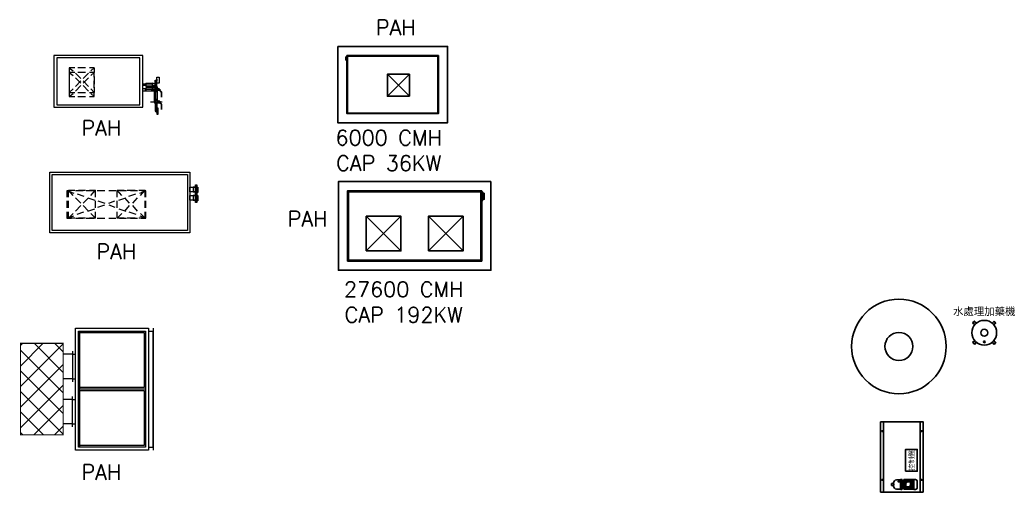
# Model space of a CAD drawing. Header units: millimetres. Extents: x -69706 to 52883, y -6882 to 68885.
# Drawn here: x 5446 to 21763, y 13271 to 21005 of the extents above; entities that cross this region are included whole.
import ezdxf
from ezdxf.enums import TextEntityAlignment as Align

# ---------------------------------------------------------------- set-up
doc = ezdxf.new("R2010")
doc.units = ezdxf.units.MM
doc.linetypes.add('B2F-H-EQ-P-T20001$0$CONTINOUS', pattern=[0])
doc.linetypes.add('XFM2Q05-200k$0$XFM2Q30$0$CENTER', pattern=[2, 1.25, -0.25, 0.25, -0.25])
for name, color, linetype in [('B2F-H-EQ-P-T20001$0$20160906 CH', 7, 'B2F-H-EQ-P-T20001$0$CONTINOUS'), ('B2F-H-EQ-P-T20001$0$H-EQ-TXT-機房', 7, 'Continuous'), ('B2F-H-EQ-P-T20001$0$M-CH-EQPM', 134, 'Continuous'), ('B2F-H-EQ-P-T20001$0$M-HVAC-EQPM', 134, 'Continuous'), ('M-HVAC DUCT INSULATION', 8, 'Continuous'), ('M-HVAC-TEXT', 7, 'Continuous'), ('XFM2Q05-200k$0$XFM2Q30$0$COL', 8, 'XFM2Q05-200k$0$XFM2Q30$0$CENTER'), ('XFM2Q05-200k$0$XFM2Q30$0$FOUND', 3, 'Continuous'), ('XFM2Q05-200k$0$XFM2Q30$0$M-HVAC-CEQPM', 22, 'Continuous'), ('XFM2Q05-200k$0$XFM2Q30$0$M-HVAC-EQPM', 22, 'Continuous')]:
    doc.layers.add(name, color=color, linetype=linetype)
doc.layers.add('M-HVAC-CEILING TYPE AHU - 10000CMH', color=7, linetype='Continuous', lineweight=20)
doc.layers.add('M-HVAC-SA DUCT', color=4, linetype='Continuous', lineweight=20)
doc.styles.add('B2F-H-EQ-P-T20001$0$LK-TXT', font='Microsoft JhengHei.ttf')
doc.styles.get("Standard").update_dxf_attribs({"font": 'arial.ttf'})

# ---------------------------------------------------------------- blocks, each defined once
blk = doc.blocks.new('Ceiling type Air Handling Unit - 10000 CMH')
at = {"layer": 'M-HVAC-CEILING TYPE AHU - 10000CMH', "color": 3}
for p, q in [((380, 1325), (880, 1325)), ((430, 1325), (430, 1275)), ((830, 1325), (830, 1275)), ((1620, 1325), (1120, 1325)), ((1170, 1325), (1170, 1275)), ((1570, 1325), (1570, 1275)), ((75, 1200), (50, 1225)), ((1000, 1225), (975, 1200)), ((1025, 1200), (1000, 1225)), ((1000, 125), (1000, 1225)), ((1925, 1200), (1950, 1225)), ((2000, 0), (0, 0)), ((50, 75), (50, 0)), ((50, 0), (1950, 0)), ((1950, 75), (1950, 0))]:
    blk.add_line(p, q, dxfattribs=at)
for points in [[(0, 75), (0, 1275), (2000, 1275), (2000, 75)], [(50, 125), (50, 1225), (1950, 1225), (1950, 125)], [(975, 150), (75, 150), (75, 1200), (975, 1200)], [(1025, 1200), (1925, 1200), (1925, 150), (1025, 150)]]:
    blk.add_lwpolyline(points, close=True, dxfattribs=at)
blk = doc.blocks.new('B2F-H-EQ-P-T20001$0$HTL-4000')
at = {"layer": 'B2F-H-EQ-P-T20001$0$M-CH-EQPM'}
for radius in [775, 229]:
    blk.add_circle((0, 0), radius, dxfattribs=at)
blk = doc.blocks.new('B2F-H-EQ-P-T20001$0$A$C49EC3B5B')
at = {"color": 0}
for p, q in [((149, 160), (150, 164)), ((152, 165), (168, 165)), ((171, 160), (170, 164)), ((0, 66), (0, 100)), ((0, 100), (31, 100)), ((0, 66), (31, 66)), ((31, 108), (31, 100)), ((31, 58), (31, 66)), ((81, 158), (149, 158)), ((81, 8), (149, 8)), ((109, 39), (120, 42)), ((109, 39), (109, 27)), ((109, 35), (120, 39)), ((109, 27), (120, 23)), ((120, 42), (131, 39)), ((120, 42), (120, 39)), ((120, 39), (131, 35)), ((120, 23), (131, 27)), ((131, 39), (131, 27)), ((149, 5), (149, 160)), ((149, 84), (171, 84)), ((149, 81), (171, 81)), ((149, 5), (150, 1)), ((150, 81), (150, 84)), ((152, 145), (152, 84)), ((152, 20), (152, 81)), ((152, 0), (168, 0)), ((155, 84), (155, 110)), ((155, 104), (164, 104)), ((155, 99), (164, 99)), ((155, 55), (155, 81)), ((155, 66), (164, 66)), ((155, 61), (164, 61)), ((157, 99), (157, 104)), ((157, 58), (157, 61)), ((157, 58), (162, 58)), ((158, 61), (158, 66)), ((159, 99), (159, 104)), ((162, 99), (162, 104)), ((162, 61), (162, 66)), ((162, 58), (162, 61)), ((164, 84), (164, 110)), ((164, 55), (164, 81)), ((168, 145), (168, 84)), ((168, 20), (168, 81)), ((169, 81), (169, 84)), ((171, 5), (170, 1)), ((171, 5), (171, 160)), ((171, 160), (178, 149)), ((171, 5), (178, 17)), ((178, 149), (178, 17)), ((203, 149), (178, 149)), ((203, 17), (178, 17)), ((203, 161), (203, 4)), ((363, 161), (203, 161)), ((363, 156), (203, 156)), ((363, 149), (203, 149)), ((363, 145), (203, 145)), ((363, 138), (203, 138)), ((363, 134), (203, 134)), ((363, 127), (203, 127)), ((236, 123), (203, 123)), ((232, 116), (203, 116)), ((232, 112), (203, 112)), ((232, 105), (203, 105)), ((232, 101), (203, 101)), ((232, 94), (203, 94)), ((232, 90), (203, 90)), ((232, 88), (203, 88)), ((232, 84), (203, 84)), ((232, 81), (203, 81)), ((232, 77), (203, 77)), ((232, 75), (203, 75)), ((232, 71), (203, 71)), ((232, 64), (203, 64)), ((232, 60), (203, 60)), ((232, 53), (203, 53)), ((232, 49), (203, 49)), ((234, 42), (203, 42)), ((247, 38), (203, 38)), ((247, 31), (203, 31)), ((363, 27), (203, 27)), ((363, 20), (203, 20)), ((363, 16), (203, 16)), ((363, 9), (203, 9)), ((363, 4), (203, 4)), ((232, 46), (232, 118)), ((232, 68), (259, 41)), ((237, 123), (307, 123)), ((237, 41), (307, 41)), ((247, 41), (247, 29)), ((248, 28), (268, 28)), ((269, 29), (269, 41)), ((363, 38), (269, 38)), ((363, 31), (269, 31)), ((282, 123), (312, 96)), ((363, 123), (307, 123)), ((312, 114), (312, 118)), ((312, 46), (312, 114)), ((363, 112), (312, 112)), ((363, 105), (312, 105)), ((363, 101), (312, 101)), ((363, 94), (312, 94)), ((363, 90), (312, 90)), ((363, 88), (312, 88)), ((363, 84), (312, 84)), ((363, 81), (312, 81)), ((363, 77), (312, 77)), ((363, 75), (312, 75)), ((363, 71), (312, 71)), ((363, 64), (312, 64)), ((363, 60), (312, 60)), ((363, 53), (312, 53)), ((363, 49), (312, 49)), ((395, 163), (363, 163)), ((363, 163), (363, 3)), ((395, 3), (363, 3)), ((420, 28), (420, 138))]:
    blk.add_line(p, q, dxfattribs=at)
for centre in [(239, 49), (304, 116)]:
    blk.add_circle(centre, 2.6, dxfattribs=at)
for centre, radius, start, end in [((152, 163), 2.01, 88.6127, 160.1608), ((168, 163), 2.01, 19.8392, 91.3873), ((81, 108), 50, 90, 180), ((81, 58), 50, 180, 270), ((152, 2), 2.01, 199.8392, 271.3873), ((160, 136), 12.2, 48.1897, 131.8103), ((160, 29), 12.2, 228.1897, 311.8103), ((159, 110), 4.12, 0, 180), ((160, 55), 4.12, 180, 0), ((168, 2), 2.01, 268.6127, 340.1608), ((237, 118), 5, 90, 180), ((237, 46), 5, 180, 270), ((248, 29), 1, 180, 270), ((268, 29), 1, 270, 0), ((307, 118), 5, 0, 90), ((307, 46), 5, 270, 0), ((395, 138), 25, 0, 90), ((395, 28), 25, 270, 0)]:
    blk.add_arc(centre, radius, start, end, dxfattribs=at)
blk.add_ellipse((31, 83), major_axis=(0, -17), ratio=0.309446, start_param=0, end_param=3.141593, dxfattribs=at)
blk = doc.blocks.new('B2F-H-EQ-P-T20001$0$冰水旁通加藥')
at = {"layer": 'B2F-H-EQ-P-T20001$0$M-CH-EQPM'}
for p, q in [((-162, 191), (-191, 162)), ((-155, 131), (-189, 164)), ((-131, 155), (-164, 189)), ((-129, 157), (-162, 191)), ((128, 156), (162, 191)), ((129, 154), (164, 189)), ((154, 129), (189, 164)), ((162, 191), (191, 162)), ((-157, 129), (-191, 162)), ((156, 128), (191, 162)), ((-156, -128), (-191, -162)), ((-162, -191), (-191, -162)), ((-154, -129), (-189, -164)), ((-129, -154), (-164, -189)), ((-128, -156), (-162, -191)), ((128, -156), (162, -191)), ((129, -154), (164, -189)), ((154, -129), (189, -164)), ((156, -128), (191, -162)), ((162, -191), (191, -162))]:
    blk.add_line(p, q, dxfattribs=at)
for centre, radius in [((0, 0), 203), ((-170, 170), 2.8), ((170, 170), 2.8), ((-150, 0), 13.5), ((0, 0), 57), ((-170, -170), 2.8), ((170, -170), 2.8)]:
    blk.add_circle(centre, radius, dxfattribs=at)
blk = doc.blocks.new('XFM2Q05-200k$0$XFM2Q30$0$A3-PAHU-6000 CMH')
at = {"layer": 'XFM2Q05-200k$0$XFM2Q30$0$FOUND'}
blk.add_lwpolyline([(2591, -547), (2591, -1797), (4391, -1797), (4391, -547)], close=True, dxfattribs=at)
at = {"layer": 'XFM2Q05-200k$0$XFM2Q30$0$M-HVAC-CEQPM'}
for p, q in [((2721, -749), (2735, -749)), ((3765, -1363), (3405, -1003)), ((3405, -1363), (3765, -1003))]:
    blk.add_line(p, q, dxfattribs=at)
for points in [[(2721, -717), (2721, -766), (2735, -766)], [(2721, -717), (2735, -717)], [(2741, -779), (2735, -779), (2735, -704), (2741, -704)]]:
    blk.add_lwpolyline(points, dxfattribs=at)
for points in [[(2741, -697), (2741, -1647), (4241, -1647), (4241, -697)], [(2748, -704), (2748, -1639), (4233, -1639), (4233, -704)], [(3765, -1363), (3405, -1363), (3405, -1003), (3765, -1003)]]:
    blk.add_lwpolyline(points, close=True, dxfattribs=at)
blk = doc.blocks.new('XFM2Q05-200k$0$XFM2Q30$0$A3-PAHU-27600 CMH')
at = {"layer": 'XFM2Q05-200k$0$XFM2Q30$0$FOUND'}
blk.add_lwpolyline([(2005, -1791), (2005, -3241), (4505, -3241), (4505, -1791)], close=True, dxfattribs=at)
at = {"layer": 'XFM2Q05-200k$0$XFM2Q30$0$M-HVAC-EQPM'}
for p, q in [((2115, -2046), (2144, -2046)), ((3030, -2926), (2462, -2358)), ((2462, -2926), (3030, -2358)), ((4048, -2926), (3480, -2358)), ((3480, -2926), (4048, -2358))]:
    blk.add_line(p, q, dxfattribs=at)
for points in [[(2155, -2106), (2144, -2106), (2144, -1956), (2155, -1956)], [(2115, -1981), (2115, -2080), (2144, -2080)], [(2115, -1981), (2144, -1981)]]:
    blk.add_lwpolyline(points, dxfattribs=at)
for points in [[(2155, -1941), (2155, -3091), (4355, -3091), (4355, -1941)], [(2170, -1956), (2170, -3076), (4340, -3076), (4340, -1956)], [(3030, -2926), (2462, -2926), (2462, -2358), (3030, -2358)], [(4048, -2926), (3480, -2926), (3480, -2358), (4048, -2358)]]:
    blk.add_lwpolyline(points, close=True, dxfattribs=at)
blk = doc.blocks.new('XFM2Q05-200k$0$XFM2Q30$0$A$C4D9F7E60')
at = {"layer": 'XFM2Q05-200k$0$XFM2Q30$0$COL', "xscale": 0.1000000000058208, "yscale": 0.1000000000058208, "zscale": 0.1000000000058208, "rotation": 180}
blk.add_blockref('XFM2Q05-200k$0$XFM2Q30$0$A3-PAHU-27600 CMH', (450.5, -179.1), dxfattribs=at)

msp = doc.modelspace()

# ---------------------------------------------------------------- hatches: boundary and pattern name
at = {"layer": 'M-HVAC DUCT INSULATION'}
h = msp.add_hatch(dxfattribs=at)
h.set_pattern_fill('ANSI37', color=256, scale=75)
h.set_pattern_definition([(45, (-2395678.84, 504271.48), (-168.379802, 168.379802), []), (135, (-2395678.84, 504271.48), (-168.379802, -168.379802), [])])
h.paths.add_polyline_path([(6155.914, 15708.888), (5455.914, 15708.888), (5455.914, 14208.888), (6155.914, 14208.888)])

# ---------------------------------------------------------------- linework, layer by layer
at = {"color": 22, "lineweight": 0, "true_color": 0xdd3700}
for points in [[(7461.032, 20423.647), (6002.153, 20423.647), (6002.153, 19573.692), (7461.032, 19573.692)], [(7410.289, 20385.59), (6052.897, 20385.59), (6052.897, 19611.75), (7410.289, 19611.75)], [(8234.368, 17519.597), (5938.22, 17519.597), (5938.22, 18509.098), (8234.368, 18509.098)], [(8196.311, 17557.655), (5976.278, 17557.655), (5976.278, 18471.04), (8196.311, 18471.04)], [(8285.112, 18191.95), (8234.368, 18191.95), (8234.368, 18268.066), (8285.112, 18268.066)], [(8285.112, 18052.405), (8234.368, 18052.405), (8234.368, 18128.52), (8285.112, 18128.52)], [(8323.17, 18191.95), (8285.112, 18191.95), (8323.17, 18191.95), (8323.17, 18268.066), (8285.112, 18268.066), (8323.17, 18268.066)], [(8323.17, 18052.405), (8285.112, 18052.405), (8323.17, 18052.405), (8323.17, 18128.52), (8285.112, 18128.52), (8323.17, 18128.52)]]:
    msp.add_lwpolyline(points, close=True, dxfattribs=at)
for points in [[(6344.673, 20220.673), (6255.871, 20220.673)], [(6255.871, 20220.673), (6319.301, 20169.929)], [(6255.871, 20220.673), (6255.871, 20144.558)], [(6255.871, 20081.128), (6255.871, 19954.269)], [(6357.359, 20131.872), (6446.16, 20043.07)], [(6522.275, 20220.673), (6395.417, 20220.673)], [(6573.019, 20131.872), (6484.217, 20043.07)], [(6661.82, 20220.673), (6585.705, 20220.673)], [(6661.82, 20220.673), (6611.077, 20169.929)], [(6661.82, 20220.673), (6661.82, 20144.558)], [(6661.82, 20081.128), (6661.82, 19954.269)], [(6446.16, 20005.012), (6357.359, 19916.212)], [(6484.217, 20005.012), (6573.019, 19916.212)], [(7511.776, 19954.269), (7461.032, 19954.269)], [(7511.776, 19928.897), (7461.032, 19928.897)], [(7499.09, 19954.269), (7499.09, 19928.897)], [(7511.776, 19954.269), (7511.776, 19928.897)], [(6255.871, 19903.525), (6255.871, 19814.724)], [(6319.301, 19878.154), (6255.871, 19814.724)], [(6255.871, 19814.724), (6344.673, 19814.724)], [(6395.417, 19814.724), (6522.275, 19814.724)], [(6585.705, 19814.724), (6661.82, 19814.724)], [(6611.077, 19878.154), (6661.82, 19814.724)], [(6661.82, 19903.525), (6661.82, 19814.724)], [(7511.776, 19878.154), (7461.032, 19878.154)], [(7511.776, 19840.096), (7461.032, 19840.096)], [(7499.09, 19878.154), (7499.09, 19840.096)], [(7511.776, 19878.154), (7511.776, 19840.096)], [(6242.681, 18217.322), (6344.169, 18217.322)], [(6318.797, 18128.52), (6242.681, 18217.322)], [(6242.681, 18103.149), (6242.681, 18217.322)], [(6407.598, 18217.322), (6521.772, 18217.322)], [(6585.201, 18217.322), (6686.688, 18217.322)], [(6610.573, 18128.52), (6686.688, 18217.322)], [(6686.688, 18103.149), (6686.688, 18217.322)], [(7041.893, 18217.322), (7156.066, 18217.322)], [(7118.009, 18128.52), (7041.893, 18217.322)], [(7041.893, 18103.149), (7041.893, 18217.322)], [(7206.81, 18217.322), (7333.67, 18217.322)], [(7397.099, 18217.322), (7498.586, 18217.322)], [(7422.47, 18128.52), (7498.586, 18217.322)], [(7498.586, 18103.149), (7498.586, 18217.322)], [(6242.681, 17925.546), (6242.681, 18039.72)], [(6445.656, 18001.662), (6356.855, 18090.463)], [(6356.855, 17874.803), (6445.656, 17963.604)], [(6483.714, 18001.662), (6572.515, 18090.463)], [(6572.515, 17874.803), (6483.714, 17963.604)], [(6686.688, 17925.546), (6686.688, 18039.72)], [(7041.893, 17925.546), (7041.893, 18039.72)], [(7244.868, 18001.662), (7168.753, 18090.463)], [(7168.753, 17874.803), (7244.868, 17963.604)], [(7295.612, 18001.662), (7371.727, 18090.463)], [(7371.727, 17874.803), (7295.612, 17963.604)], [(7498.586, 17925.546), (7498.586, 18039.72)], [(6242.681, 17760.629), (6242.681, 17862.117)], [(6242.681, 17760.629), (6318.797, 17836.745)], [(6686.688, 17760.629), (6610.573, 17836.745)], [(6686.688, 17760.629), (6686.688, 17862.117)], [(7041.893, 17760.629), (7041.893, 17862.117)], [(7041.893, 17760.629), (7118.009, 17836.745)], [(7498.586, 17760.629), (7422.47, 17836.745)], [(7498.586, 17760.629), (7498.586, 17862.117)], [(6344.169, 17760.629), (6242.681, 17760.629)], [(6521.772, 17760.629), (6407.598, 17760.629)], [(6686.688, 17760.629), (6585.201, 17760.629)], [(7156.066, 17760.629), (7041.893, 17760.629)], [(7333.67, 17760.629), (7206.81, 17760.629)], [(7498.586, 17760.629), (7397.099, 17760.629)]]:
    msp.add_lwpolyline(points, dxfattribs=at)
at = {"color": 100, "lineweight": 0, "true_color": 0x00ff3f}
for points in [[(6344.673, 20144.558), (6255.871, 20144.558), (6255.871, 20068.442)], [(6255.871, 20144.558), (6319.301, 20093.814)], [(6522.275, 20144.558), (6395.417, 20144.558)], [(6661.82, 20068.442), (6661.82, 20144.558), (6585.705, 20144.558)], [(6611.077, 20093.814), (6661.82, 20144.558)], [(6255.871, 20005.012), (6255.871, 19890.839)], [(6357.359, 20055.756), (6446.16, 19966.955)], [(6357.359, 19840.096), (6446.16, 19928.897)], [(6484.217, 19966.955), (6573.019, 20055.756)], [(6484.217, 19928.897), (6573.019, 19840.096)], [(6661.82, 19890.839), (6661.82, 20005.012)], [(6255.871, 19827.41), (6255.871, 19751.295), (6344.673, 19751.295)], [(6255.871, 19751.295), (6319.301, 19802.038)], [(6395.417, 19751.295), (6522.275, 19751.295)], [(6585.705, 19751.295), (6661.82, 19751.295)], [(6611.077, 19802.038), (6661.82, 19751.295)], [(6661.82, 19751.295), (6661.82, 19827.41)], [(6293.425, 18204.636), (6217.31, 18204.636), (6217.31, 18103.149)], [(6217.31, 18204.636), (6331.483, 18166.578)], [(6483.714, 18204.636), (6356.855, 18204.636)], [(6382.227, 18153.893), (6496.4, 18115.835)], [(6661.316, 18204.636), (6534.458, 18204.636)], [(6838.919, 18204.636), (6712.06, 18204.636)], [(7016.522, 18204.636), (6902.349, 18204.636)], [(7194.124, 18204.636), (7079.951, 18204.636)], [(7232.182, 18115.835), (7346.355, 18153.893)], [(7371.727, 18204.636), (7257.554, 18204.636)], [(7409.785, 18166.578), (7511.272, 18204.636)], [(7511.272, 18103.149), (7511.272, 18204.636), (7435.157, 18204.636)], [(6217.31, 18039.72), (6217.31, 17925.546)], [(6559.829, 18090.463), (6674.002, 18052.405)], [(6724.746, 18039.72), (6838.919, 18001.662)], [(6724.746, 17938.232), (6838.919, 17976.29)], [(6902.349, 18001.662), (7003.836, 18039.72)], [(6902.349, 17976.29), (7003.836, 17938.232)], [(7067.266, 18052.405), (7181.439, 18090.463)], [(7511.272, 17925.546), (7511.272, 18039.72)], [(6217.31, 17862.117), (6217.31, 17760.629), (6293.425, 17760.629)], [(6217.31, 17760.629), (6331.483, 17798.687)], [(6382.227, 17824.059), (6496.4, 17862.117)], [(6559.829, 17874.803), (6674.002, 17912.86)], [(7067.266, 17912.86), (7181.439, 17874.803)], [(7232.182, 17862.117), (7346.355, 17824.059)], [(7409.785, 17798.687), (7511.272, 17760.629)], [(7511.272, 17760.629), (7511.272, 17862.117)], [(6356.855, 17760.629), (6483.714, 17760.629)], [(6534.458, 17760.629), (6661.316, 17760.629)], [(6712.06, 17760.629), (6838.919, 17760.629)], [(6902.349, 17760.629), (7016.522, 17760.629)], [(7079.951, 17760.629), (7194.124, 17760.629)], [(7257.554, 17760.629), (7371.727, 17760.629)], [(7435.157, 17760.629), (7511.272, 17760.629)]]:
    msp.add_lwpolyline(points, dxfattribs=at)
at = {"color": 142, "lineweight": 0, "true_color": 0x008ab8}
for points in [[(7511.776, 19966.955), (7613.263, 19966.955)], [(7511.776, 19966.955), (7511.776, 19916.212)], [(7511.776, 19916.212), (7613.263, 19916.212)], [(7613.263, 19966.955), (7613.263, 19916.212)], [(7702.064, 19884.497), (7695.585, 19916.594), (7677.913, 19942.804), (7651.703, 19960.475), (7619.606, 19966.955)], [(7651.321, 19884.497), (7642.033, 19906.924), (7619.606, 19916.212)], [(7651.321, 19662.493), (7651.321, 19878.154)], [(7702.064, 19878.154), (7651.321, 19878.154)], [(7702.064, 19662.493), (7702.064, 19878.154)], [(7664.006, 19637.121), (7664.006, 19510.262)], [(7689.379, 19637.121), (7689.379, 19510.262)], [(7714.75, 19675.179), (7727.436, 19675.179)], [(7727.436, 19675.179), (7714.75, 19675.179)], [(7727.436, 19675.179), (7714.75, 19675.179)], [(7714.75, 19675.179), (7727.436, 19675.179)], [(7714.75, 19662.493), (7727.436, 19662.493)], [(7714.75, 19662.493), (7714.75, 19649.808)], [(7714.75, 19649.808), (7727.436, 19649.808)], [(7714.75, 19649.808), (7727.436, 19649.808)], [(7727.436, 19649.808), (7714.75, 19649.808)], [(7727.436, 19675.179), (7740.122, 19675.179)], [(7740.122, 19675.179), (7727.436, 19675.179)], [(7727.436, 19675.179), (7727.436, 19649.808)], [(7727.436, 19662.493), (7740.122, 19662.493)], [(7740.122, 19662.493), (7727.436, 19662.493)], [(7727.436, 19649.808), (7727.436, 19662.493)], [(7740.122, 19675.179), (7740.122, 19649.808)], [(7740.122, 19649.808), (7740.122, 19675.179)], [(7740.122, 19662.493), (7740.122, 19675.179)], [(7740.122, 19675.179), (7740.122, 19662.493)], [(7740.122, 19649.808), (7740.122, 19662.493)], [(7740.122, 19662.493), (7740.122, 19649.808)], [(7765.494, 19624.435), (7740.122, 19649.808)], [(7740.122, 19649.808), (7765.494, 19624.435)], [(7765.494, 19611.75), (7765.494, 19624.435)], [(7765.494, 19624.435), (7765.494, 19611.75)], [(7765.494, 19548.32), (7765.494, 19611.75)], [(7765.494, 19611.75), (7765.494, 19548.32)], [(7702.064, 19522.948), (7676.693, 19522.948)], [(7676.693, 19497.577), (7702.064, 19497.577)], [(7765.494, 19535.634), (7765.494, 19548.32)], [(7765.494, 19548.32), (7765.494, 19535.634)]]:
    msp.add_lwpolyline(points, dxfattribs=at)
at = {"color": 1, "lineweight": 0, "true_color": 0xff0000}
for points in [[(7511.776, 19941.583), (7613.263, 19941.583)], [(7613.263, 19941.583), (7625.949, 19941.583), (7638.635, 19928.897), (7651.321, 19928.897), (7664.006, 19916.212), (7664.006, 19903.525), (7676.693, 19903.525), (7676.693, 19890.839), (7676.693, 19878.154)], [(7676.693, 19763.981), (7676.693, 20017.699)], [(7676.693, 19865.468), (7511.776, 19865.468)], [(7600.577, 19865.468), (7752.808, 19865.468)], [(7676.693, 19662.493), (7676.693, 19878.154)], [(7587.891, 19662.493), (7778.18, 19662.493)], [(7676.693, 19497.577), (7676.693, 19713.237)]]:
    msp.add_lwpolyline(points, dxfattribs=at)
at = {"color": 92, "lineweight": 0, "true_color": 0x00b800}
for points in [[(7664.006, 19890.839), (7664.006, 20017.699)], [(7676.693, 20030.385), (7702.064, 20030.385)], [(7702.064, 20005.012), (7676.693, 20005.012)], [(7689.379, 19890.839), (7689.379, 20017.699)], [(7676.693, 19890.839), (7511.776, 19890.839)], [(7511.776, 19890.839), (7511.776, 19840.096)], [(7676.693, 19840.096), (7511.776, 19840.096)], [(7613.263, 19890.839), (7613.263, 19840.096)], [(7714.75, 19878.154), (7727.436, 19878.154)], [(7714.75, 19865.468), (7714.75, 19878.154)], [(7714.75, 19878.154), (7714.75, 19865.468)], [(7727.436, 19878.154), (7714.75, 19878.154)], [(7727.436, 19865.468), (7714.75, 19865.468)], [(7714.75, 19865.468), (7727.436, 19865.468)], [(7714.75, 19852.782), (7727.436, 19852.782)], [(7714.75, 19852.782), (7727.436, 19852.782)], [(7714.75, 19852.782), (7727.436, 19852.782)], [(7727.436, 19852.782), (7714.75, 19852.782)], [(7727.436, 19878.154), (7740.122, 19865.468)], [(7727.436, 19865.468), (7727.436, 19878.154)], [(7727.436, 19865.468), (7740.122, 19865.468)], [(7740.122, 19865.468), (7727.436, 19865.468)], [(7727.436, 19865.468), (7727.436, 19852.782)], [(7740.122, 19852.782), (7727.436, 19852.782)], [(7740.122, 19865.468), (7740.122, 19852.782)], [(7740.122, 19865.468), (7740.122, 19852.782)], [(7740.122, 19852.782), (7740.122, 19865.468)], [(7740.122, 19852.782), (7740.122, 19865.468)], [(7740.122, 19865.468), (7740.122, 19852.782)], [(7765.494, 19814.724), (7740.122, 19852.782)], [(7740.122, 19852.782), (7765.494, 19827.41)], [(7765.494, 19827.41), (7765.494, 19814.724)], [(7765.494, 19802.038), (7765.494, 19814.724)], [(7765.494, 19814.724), (7765.494, 19802.038)], [(7765.494, 19738.609), (7765.494, 19802.038)], [(7765.494, 19802.038), (7765.494, 19738.609)]]:
    msp.add_lwpolyline(points, dxfattribs=at)
for points in [[(7727.436, 20068.442), (7727.436, 19966.955), (7689.379, 19966.955), (7689.379, 20068.442)], [(7714.75, 19871.81), (7705.462, 19894.238), (7683.035, 19903.525), (7660.608, 19894.238), (7651.321, 19871.81), (7660.608, 19849.383), (7683.035, 19840.096), (7705.462, 19849.383)], [(7702.064, 19878.154), (7676.693, 19890.839), (7651.321, 19878.154), (7651.321, 19840.096), (7676.693, 19827.41), (7702.064, 19840.096)], [(7702.064, 19871.81), (7696.489, 19885.264), (7683.035, 19890.839), (7669.582, 19885.264), (7664.006, 19871.81), (7669.582, 19858.357), (7683.035, 19852.782), (7696.489, 19858.357)], [(7765.494, 19802.038), (7765.494, 19738.609)]]:
    msp.add_lwpolyline(points, close=True, dxfattribs=at)
at = {"color": 142, "lineweight": 0, "true_color": 0x008ab8}
for points in [[(7714.75, 19668.836), (7705.462, 19691.264), (7683.035, 19700.551), (7660.608, 19691.264), (7651.321, 19668.836), (7660.608, 19646.409), (7683.035, 19637.121), (7705.462, 19646.409)], [(7702.064, 19675.179), (7676.693, 19700.551), (7651.321, 19675.179), (7651.321, 19649.808), (7676.693, 19624.435), (7702.064, 19649.808)], [(7702.064, 19668.836), (7696.489, 19682.29), (7683.035, 19687.865), (7669.582, 19682.29), (7664.006, 19668.836), (7669.582, 19655.383), (7683.035, 19649.808), (7696.489, 19655.383)], [(7765.494, 19611.75), (7765.494, 19535.634)], [(7714.75, 19459.519), (7714.75, 19561.006), (7689.379, 19561.006), (7689.379, 19459.519)]]:
    msp.add_lwpolyline(points, close=True, dxfattribs=at)
at = {"color": 7, "lineweight": 0}
for points in [[(8323.17, 18306.124), (8335.855, 18306.124), (8335.855, 18153.893), (8323.17, 18153.893)], [(8335.855, 18306.124), (8348.542, 18306.124), (8348.542, 18153.893), (8335.855, 18153.893)], [(8323.17, 18179.264), (8323.17, 18268.066)], [(8323.17, 18166.578), (8335.855, 18166.578), (8335.855, 18014.347), (8323.17, 18014.347)], [(8323.17, 18039.72), (8323.17, 18128.52)], [(8335.855, 18166.578), (8348.542, 18166.578), (8348.542, 18014.347), (8335.855, 18014.347)], [(8348.542, 18268.066), (8361.228, 18268.066), (8361.228, 18179.264), (8348.542, 18179.264)], [(8348.542, 18128.52), (8361.228, 18128.52), (8361.228, 18039.72), (8348.542, 18039.72)]]:
    msp.add_lwpolyline(points, close=True, dxfattribs=at)
at = {"layer": 'B2F-H-EQ-P-T20001$0$M-HVAC-EQPM'}
for p, q in [((19607.633, 14421.335), (19607.633, 13271.335)), ((20207.633, 14421.335), (20207.633, 13271.335))]:
    msp.add_line(p, q, dxfattribs=at)
for points in [[(20257.633, 13271.335), (20257.633, 14421.335), (19557.633, 14421.335), (19557.633, 13271.335)], [(19967.633, 13611.335), (19967.633, 13971.335), (20157.633, 13971.335), (20157.633, 13611.335)]]:
    msp.add_lwpolyline(points, close=True, dxfattribs=at)
for centre in [(19585.896, 14271.335), (20229.37, 14271.335), (19585.896, 13471.335), (20229.37, 13471.335)]:
    msp.add_circle(centre, 7.5, dxfattribs=at)
at = {"layer": 'M-HVAC-SA DUCT'}
for p, q in [((6305.914, 15528.888), (6155.914, 15528.888)), ((6305.914, 15128.888), (6155.914, 15128.888)), ((6305.914, 14788.888), (6155.914, 14788.888)), ((6305.914, 14388.888), (6155.914, 14388.888))]:
    msp.add_line(p, q, dxfattribs=at)
at = {"layer": 'M-HVAC-SA DUCT', "const_width": 20, "elevation": -4.479}
msp.add_lwpolyline([(5455.914, 15708.888), (5455.914, 14208.888), (6155.914, 14208.888), (6155.914, 15708.888)], close=True, dxfattribs=at)

# ---------------------------------------------------------------- block references
at = {"xscale": -10, "yscale": 10, "zscale": 10, "rotation": 180}
msp.add_blockref('XFM2Q05-200k$0$XFM2Q30$0$A$C4D9F7E60', (10668.956, 18355.991), dxfattribs=at)
msp.add_blockref('B2F-H-EQ-P-T20001$0$HTL-4000', (19858.018, 15656.335))
at = {"layer": 'B2F-H-EQ-P-T20001$0$20160906 CH', "rotation": 89.99999999999999}
msp.add_blockref('B2F-H-EQ-P-T20001$0$冰水旁通加藥', (21257.633, 15881.335), dxfattribs=at)
at = {"layer": 'B2F-H-EQ-P-T20001$0$M-HVAC-EQPM', "xscale": -1, "rotation": 180}
msp.add_blockref('B2F-H-EQ-P-T20001$0$A$C49EC3B5B', (19737.633, 13478.84), dxfattribs=at)
at = {"layer": 'M-HVAC-CEILING TYPE AHU - 10000CMH', "rotation": 89.99999999999999}
msp.add_blockref('Ceiling type Air Handling Unit - 10000 CMH', (7630.914, 13958.888), dxfattribs=at)
at = {"layer": 'XFM2Q05-200k$0$XFM2Q30$0$M-HVAC-EQPM'}
msp.add_blockref('XFM2Q05-200k$0$XFM2Q30$0$A3-PAHU-6000 CMH', (8067.13, 21117.254), dxfattribs=at)

# ---------------------------------------------------------------- texts
at = {"layer": 'B2F-H-EQ-P-T20001$0$H-EQ-TXT-機房', "style": 'B2F-H-EQ-P-T20001$0$LK-TXT'}
msp.add_text('水處理加藥機', height=125, dxfattribs=at).set_placement((21257.633, 16234.335, 0), align=Align.MIDDLE)
msp.add_text('控制盤', height=80, rotation=90, dxfattribs=at).set_placement((20062.633, 13791.335, 0), align=Align.MIDDLE)
at = {"layer": 'M-HVAC-TEXT', "extrusion": (9.56038e-16, 2.11289e-08, 1), "char_height": 250, "width": 2556.23672, "attachment_point": 8, "text_direction": (1, 1e-06, 0)}
for s, insert in [('{\\Fromans|c136;PAH}', (11609.323, 20755.162, 0)), ('{\\Fromans|c136;PAH}', (6782.054, 19109.864, 0)), ('{\\Fromans|c136;6000 CMH CAP 36KW}', (11493.611, 18533.514, 0)), ('{\\Fromans|c136;PAH}', (10163.189, 17623.852, 0)), ('{\\Fromans|c136;PAH}', (7028.142, 17085.355)), ('{\\Fromans|c136;27600 CMH\\PCAP 192KW}', (11739.699, 16050.511, 0)), ('{\\Fromans|c136;PAH}', (6782.054, 13472.548, 0))]:
    msp.add_mtext(s, dxfattribs=dict(at, insert=insert))

doc.saveas('drawing.dxf')
